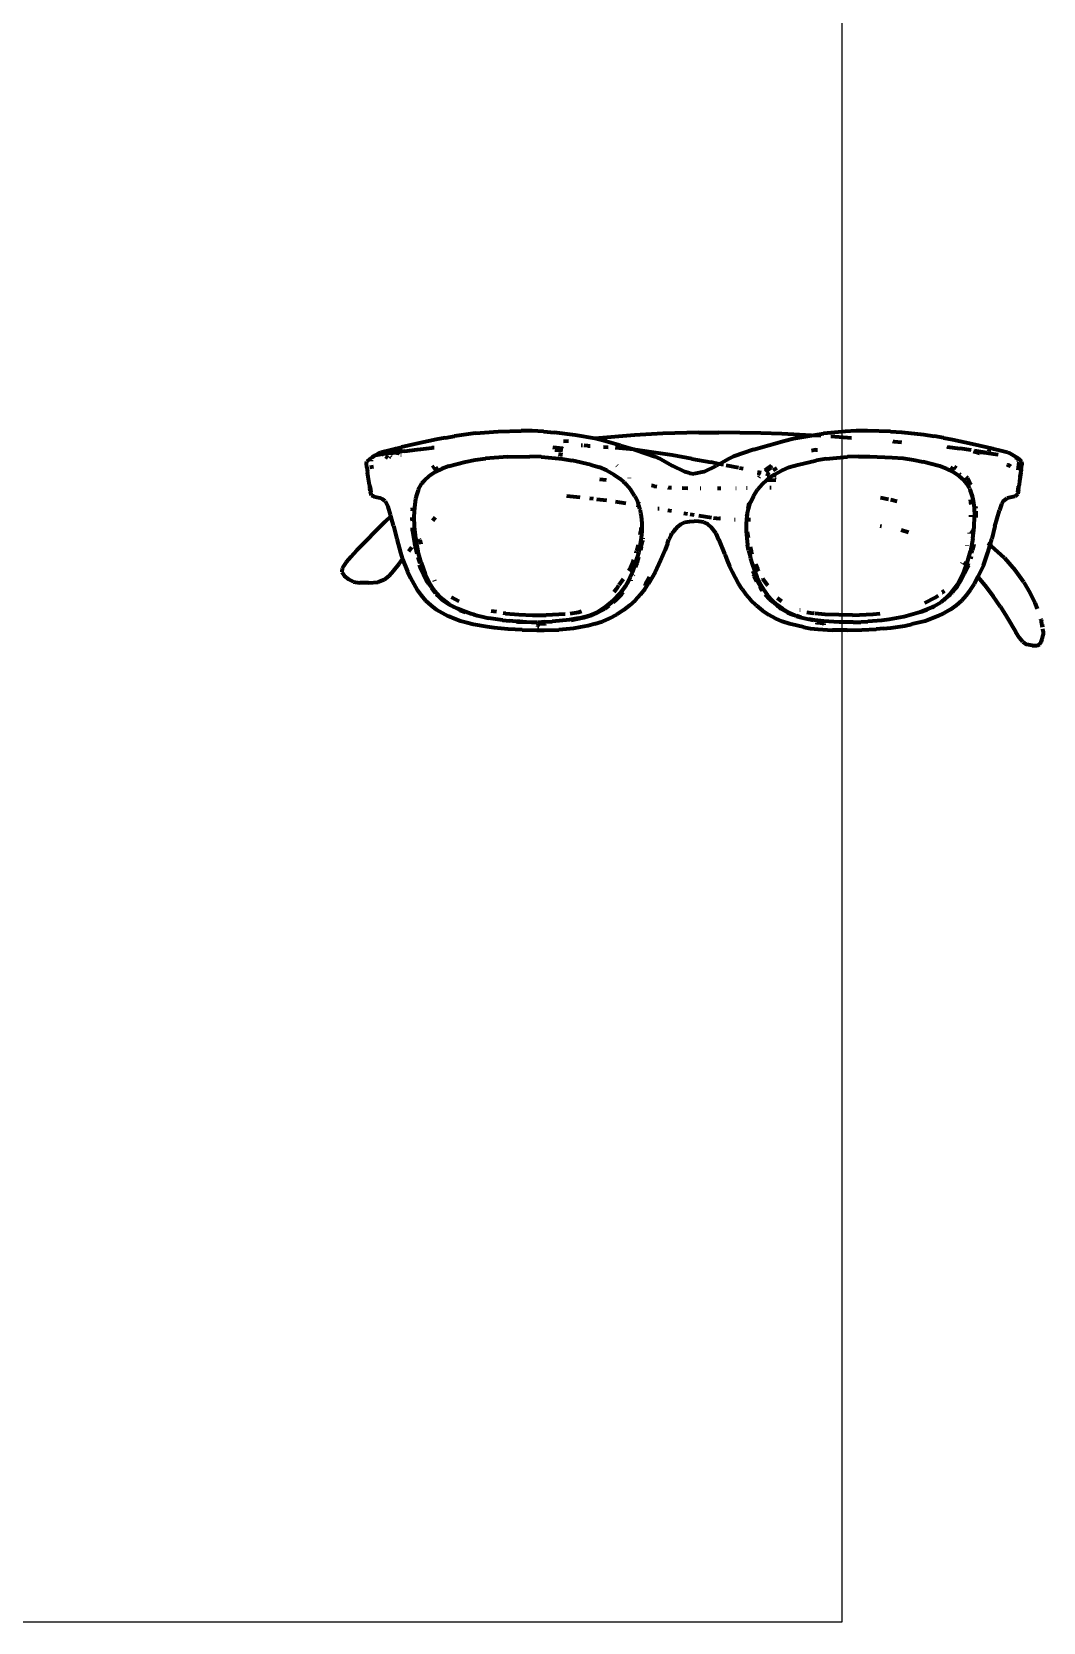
# Model space of a CAD drawing. Header units: millimetres. Extents: x 4307 to 31003, y 2809 to 20009.
# Drawn here: x 16931.4 to 17132.5, y 12487.5 to 12803.8 of the extents above; entities that cross this region are included whole.
import ezdxf

# ---------------------------------------------------------------- set-up
doc = ezdxf.new("R2010")
doc.units = ezdxf.units.MM
doc.layers.add('ProfileEdges', color=7, linetype='Continuous')

msp = doc.modelspace()

# ---------------------------------------------------------------- linework, layer by layer
msp.add_line((17027.86, 12686.88), (17029.02, 12686.77))
msp.add_lwpolyline([(14569.22, 13732.12), (17092.49, 13732.12), (17092.49, 12487.45), (14569.22, 12487.45)], close=True)
at = {"layer": 'ProfileEdges', "lineweight": 211}
for p, q in [((17011.79, 12722.71), (17007.83, 12721.84)), ((17013.58, 12723.02), (17011.79, 12722.71)), ((17013.58, 12723.02), (17015.43, 12723.38)), ((17019.61, 12723.94), (17015.43, 12723.38)), ((17019.61, 12723.94), (17024.14, 12724.31)), ((17024.14, 12724.31), (17028.69, 12724.43)), ((17030.93, 12724.4), (17028.69, 12724.43)), ((17033.13, 12724.3), (17030.93, 12724.4)), ((17033.13, 12724.3), (17035.29, 12724.1)), ((17039.48, 12723.57), (17035.29, 12724.1)), ((17043.39, 12722.86), (17039.48, 12723.57)), ((17051.24, 12723.53), (17043.39, 12722.86)), ((17045.2, 12722.43), (17043.39, 12722.86)), ((17056.91, 12723.9), (17051.24, 12723.53)), ((17064.06, 12724.06), (17056.91, 12723.9)), ((17064.06, 12724.06), (17068.03, 12724.08)), ((17076.35, 12723.97), (17068.03, 12724.08)), ((17080.54, 12723.83), (17076.35, 12723.97)), ((17086.45, 12723.51), (17080.54, 12723.83)), ((17081.08, 12722.39), (17082.87, 12722.86)), ((17082.87, 12722.86), (17086.45, 12723.51)), ((17086.45, 12723.51), (17086.79, 12723.57)), ((17088.3, 12723.41), (17086.45, 12723.51)), ((17086.79, 12723.57), (17088.86, 12723.9)), ((17090.99, 12724.1), (17088.86, 12723.9)), ((17094.39, 12722.98), (17090.29, 12723.28)), ((17093.14, 12724.3), (17090.99, 12724.1)), ((17095.34, 12724.4), (17093.14, 12724.3)), ((17097.58, 12724.43), (17095.34, 12724.4)), ((17102.14, 12724.31), (17097.58, 12724.43)), ((17102.14, 12724.31), (17104.4, 12724.13)), ((17104.4, 12724.13), (17108.78, 12723.66)), ((17108.78, 12723.66), (17110.84, 12723.38)), ((17112.69, 12723.02), (17110.84, 12723.38)), ((17112.69, 12723.02), (17114.48, 12722.71)), ((17114.48, 12722.71), (17118.44, 12721.84)), ((16999.63, 12719.49), (16999.06, 12719.14)), ((16999.63, 12719.49), (16999.11, 12719.26)), ((16999.72, 12719.52), (16999.63, 12719.49)), ((17000.55, 12720.04), (16999.72, 12719.52)), ((17001.24, 12719.75), (16999.72, 12719.52)), ((17000.55, 12720.04), (17000.83, 12720.16)), ((17000.83, 12720.16), (17004.91, 12721.15)), ((17002.75, 12719.96), (17001.24, 12719.75)), ((17001.47, 12719.57), (17001.24, 12719.75)), ((17001.74, 12719.36), (17002.17, 12719.04)), ((17002.75, 12719.96), (17003.12, 12720.01)), ((17003.12, 12720.01), (17003.17, 12720.02)), ((17003.52, 12720.7), (17003.14, 12720.47)), ((17003.14, 12720.47), (17003.72, 12720.6)), ((17003.17, 12720.02), (17003.48, 12720.25)), ((17003.17, 12720.02), (17003.51, 12720.07)), ((17003.48, 12720.25), (17003.84, 12720.5)), ((17005.52, 12720.34), (17003.51, 12720.07)), ((17004.4, 12720.32), (17003.51, 12720.07)), ((17003.51, 12720.07), (17004.44, 12719.98)), ((17003.77, 12720.82), (17003.68, 12720.8)), ((17003.72, 12720.6), (17004.32, 12720.73)), ((17003.84, 12720.5), (17005.04, 12720.78)), ((17004.32, 12720.73), (17004.83, 12720.83)), ((17004.72, 12720.55), (17004.4, 12720.32)), ((17004.44, 12719.98), (17004.62, 12719.83)), ((17005.04, 12720.78), (17004.72, 12720.55)), ((17004.81, 12719.66), (17004.88, 12719.61)), ((17007.83, 12721.84), (17004.91, 12721.15)), ((17005.52, 12720.34), (17008.02, 12720.67)), ((17008.02, 12720.67), (17008.67, 12720.74)), ((17008.72, 12720.75), (17010.93, 12721.01)), ((17011.4, 12721.05), (17010.93, 12721.01)), ((17036.91, 12720.88), (17034.99, 12721.13)), ((17037.01, 12720.43), (17035.46, 12720.57)), ((17036.14, 12719.76), (17036.95, 12719.66)), ((17037.05, 12720.86), (17036.91, 12720.88)), ((17038.14, 12722.38), (17037.16, 12722.28)), ((17040.93, 12721.49), (17040.64, 12721.5)), ((17042, 12721.44), (17041.26, 12721.47)), ((17042, 12721.44), (17042.42, 12721.41)), ((17045.07, 12721.23), (17046.03, 12721.17)), ((17048.48, 12721.49), (17045.2, 12722.43)), ((17050.4, 12720.75), (17047.47, 12721.03)), ((17048.48, 12721.49), (17051.28, 12720.67)), ((17051.28, 12720.67), (17050.4, 12720.75)), ((17051.28, 12720.67), (17051.48, 12720.61)), ((17054.59, 12720.2), (17051.48, 12720.61)), ((17051.48, 12720.61), (17055.32, 12719.33)), ((17058.71, 12719.56), (17054.59, 12720.2)), ((17062.67, 12718.87), (17058.71, 12719.56)), ((17074.99, 12720.67), (17070.95, 12719.33)), ((17074.99, 12720.67), (17081.08, 12722.39)), ((17087.23, 12720.61), (17086.44, 12720.45)), ((17087.23, 12720.61), (17087.62, 12720.66)), ((17102.61, 12722.33), (17102.84, 12722.31)), ((17102.84, 12722.31), (17104.34, 12722.17)), ((17113.35, 12721.28), (17113.48, 12721.26)), ((17113.48, 12721.26), (17115.97, 12720.92)), ((17118.22, 12720.56), (17115.97, 12720.92)), ((17118.44, 12721.84), (17121.36, 12721.15)), ((17119.93, 12719.93), (17118.65, 12720.33)), ((17118.65, 12720.33), (17119.3, 12720.26)), ((17121.31, 12720.06), (17118.84, 12720.46)), ((17120.05, 12720.19), (17121.31, 12720.06)), ((17121.31, 12720.06), (17122.58, 12719.85)), ((17121.36, 12721.15), (17125.44, 12720.16)), ((17121.46, 12720.83), (17121.95, 12720.73)), ((17121.99, 12720.94), (17121.81, 12720.92)), ((17121.95, 12720.73), (17122.14, 12720.69)), ((17122.59, 12720.8), (17121.99, 12720.94)), ((17122.58, 12719.85), (17123.56, 12719.69)), ((17122.75, 12720.7), (17122.59, 12720.8)), ((17125.44, 12720.16), (17125.72, 12720.04)), ((17127.68, 12718.86), (17125.72, 12720.04)), ((16997.95, 12717.92), (16998.04, 12718.34)), ((16998.03, 12717.14), (16997.95, 12717.92)), ((16998.03, 12717.14), (16998.1, 12716.72)), ((16998.59, 12718.86), (16998.04, 12718.34)), ((16998.1, 12716.72), (16998.09, 12716.69)), ((16998.09, 12716.69), (16998.09, 12716.65)), ((16998.09, 12716.65), (16998.16, 12716.32)), ((16998.2, 12716.09), (16998.16, 12716.32)), ((16999.06, 12719.14), (16998.59, 12718.86)), ((16998.89, 12718.56), (16998.9, 12718.41)), ((16999.1, 12716.83), (16998.97, 12717.57)), ((16999.06, 12719.14), (16998.99, 12718.96)), ((16999.11, 12719.26), (16999.06, 12719.14)), ((17002.53, 12719.27), (17002.38, 12719.08)), ((17002.84, 12719.17), (17002.7, 12719.28)), ((17011.71, 12716.25), (17010.44, 12715.37)), ((17011.48, 12717.3), (17011.05, 12716.99)), ((17011.38, 12716.57), (17012.19, 12717.12)), ((17012.97, 12716.88), (17011.71, 12716.25)), ((17014.32, 12717.37), (17012.97, 12716.88)), ((17014.32, 12717.37), (17017.62, 12718.27)), ((17017.62, 12718.27), (17019.55, 12718.63)), ((17019.55, 12718.63), (17021.61, 12718.91)), ((17026, 12719.26), (17021.61, 12718.91)), ((17026, 12719.26), (17030.47, 12719.31)), ((17032.67, 12719.21), (17030.47, 12719.31)), ((17032.67, 12719.21), (17036.89, 12718.81)), ((17036.89, 12718.81), (17038.87, 12718.51)), ((17042.54, 12717.66), (17038.87, 12718.51)), ((17042.54, 12717.66), (17044.24, 12717.18)), ((17045.74, 12716.49), (17044.24, 12717.18)), ((17045.74, 12716.49), (17047.15, 12715.73)), ((17047.73, 12717.49), (17047.8, 12717.43)), ((17055.32, 12719.33), (17056.33, 12718.85)), ((17056.33, 12718.85), (17058.8, 12717.44)), ((17061.24, 12716.29), (17058.8, 12717.44)), ((17062.25, 12716), (17061.24, 12716.29)), ((17062.67, 12718.87), (17066.4, 12718.16)), ((17065.03, 12716.29), (17063.13, 12715.84)), ((17065.03, 12716.29), (17067.46, 12717.44)), ((17068.11, 12717.81), (17066.4, 12718.16)), ((17068.11, 12717.81), (17067.46, 12717.44)), ((17068.18, 12717.79), (17068.11, 12717.81)), ((17069.89, 12718.8), (17068.18, 12717.79)), ((17068.95, 12717.64), (17068.18, 12717.79)), ((17071.96, 12717.02), (17069.48, 12717.53)), ((17070.95, 12719.33), (17069.89, 12718.8)), ((17072.89, 12716.83), (17072.13, 12716.99)), ((17075.7, 12716.26), (17076.43, 12716.11)), ((17077.52, 12716.81), (17077.2, 12716.49)), ((17077.29, 12716.26), (17077.48, 12716.44)), ((17077.48, 12716.44), (17078.45, 12717.13)), ((17077.52, 12716.81), (17078.52, 12717.55)), ((17078.61, 12717.24), (17078.75, 12717.34)), ((17079.17, 12716.75), (17078.83, 12716.52)), ((17079.12, 12715.73), (17080.52, 12716.49)), ((17079.57, 12716.96), (17079.17, 12716.75)), ((17080.52, 12716.49), (17082.03, 12717.18)), ((17082.03, 12717.18), (17083.73, 12717.66)), ((17083.73, 12717.66), (17087.4, 12718.51)), ((17089.38, 12718.81), (17087.4, 12718.51)), ((17089.38, 12718.81), (17093.6, 12719.21)), ((17095.8, 12719.31), (17093.6, 12719.21)), ((17095.8, 12719.31), (17098.03, 12719.32)), ((17098.03, 12719.32), (17102.49, 12719.13)), ((17102.49, 12719.13), (17104.69, 12718.99)), ((17104.69, 12718.99), (17106.72, 12718.63)), ((17106.72, 12718.63), (17108.65, 12718.27)), ((17111.95, 12717.37), (17108.65, 12718.27)), ((17113.3, 12716.88), (17111.95, 12717.37)), ((17113.3, 12716.88), (17114.56, 12716.25)), ((17114.89, 12716.57), (17114.08, 12717.12)), ((17115.83, 12715.37), (17114.56, 12716.25)), ((17114.79, 12717.3), (17115.22, 12716.99)), ((17125.36, 12717.62), (17125.58, 12717.58)), ((17125.49, 12717.68), (17125.58, 12717.65)), ((17125.58, 12717.65), (17125.59, 12717.73)), ((17125.58, 12717.65), (17125.8, 12717.57)), ((17125.58, 12717.58), (17125.58, 12717.65)), ((17125.58, 12717.58), (17125.8, 12717.57)), ((17125.58, 12717.5), (17125.58, 12717.58)), ((17125.8, 12717.57), (17125.84, 12717.52)), ((17125.84, 12717.52), (17126, 12717.48)), ((17125.84, 12717.52), (17126.01, 12717.3)), ((17126.97, 12719.1), (17126.94, 12719.11)), ((17127.56, 12718.81), (17126.97, 12719.1)), ((17127.52, 12716.62), (17127.73, 12718.2)), ((17127.62, 12718.63), (17127.56, 12718.81)), ((17127.69, 12718.39), (17127.63, 12718.59)), ((17127.68, 12718.86), (17128.23, 12718.34)), ((17128.07, 12716.09), (17128.18, 12716.65)), ((17128.17, 12716.74), (17128.3, 12717.65)), ((17128.18, 12716.69), (17128.17, 12716.74)), ((17128.18, 12716.65), (17128.18, 12716.69)), ((17128.27, 12718.08), (17128.23, 12718.34)), ((17128.27, 12718.08), (17128.3, 12717.65)), ((16998.18, 12716.04), (16998.2, 12716.09)), ((16998.31, 12715.3), (16998.18, 12716.04)), ((16998.3, 12715.25), (16998.31, 12715.3)), ((16998.43, 12714.46), (16998.3, 12715.25)), ((16998.54, 12713.66), (16998.43, 12714.46)), ((16998.53, 12713.6), (16998.54, 12713.66)), ((16998.53, 12713.6), (16998.64, 12712.98)), ((16998.63, 12713.43), (16998.73, 12712.73)), ((16998.64, 12712.98), (16998.63, 12713.43)), ((17008.3, 12712.79), (17008.97, 12713.98)), ((17008.38, 12713.08), (17008.3, 12712.79)), ((17009.26, 12714.3), (17008.97, 12713.98)), ((17009.03, 12713.88), (17009, 12713.8)), ((17009.26, 12714.3), (17009.03, 12713.88)), ((17009.56, 12714.63), (17009.26, 12714.3)), ((17009.36, 12714.48), (17009.26, 12714.3)), ((17009.36, 12714.48), (17009.56, 12714.63)), ((17009.56, 12714.63), (17010.44, 12715.37)), ((17045.71, 12714.6), (17044.34, 12714.75)), ((17047.15, 12715.73), (17048.42, 12714.85)), ((17048.42, 12714.85), (17049.11, 12714.23)), ((17049.11, 12714.23), (17048.89, 12714.25)), ((17049.17, 12714.22), (17049.11, 12714.23)), ((17049.17, 12714.22), (17049.55, 12713.83)), ((17050.52, 12712.68), (17049.55, 12713.83)), ((17050.26, 12715.01), (17050.24, 12715.04)), ((17055.16, 12713.43), (17054.64, 12713.51)), ((17055.16, 12713.43), (17055.67, 12713.37)), ((17057.88, 12713.12), (17058.03, 12713.1)), ((17058.62, 12713.08), (17058.03, 12713.1)), ((17061.87, 12712.96), (17060.72, 12713)), ((17062.25, 12716), (17063.13, 12715.84)), ((17073.64, 12713.01), (17073.51, 12713.01)), ((17076.71, 12713.83), (17075.74, 12712.68)), ((17076.3, 12715.77), (17075.78, 12715.96)), ((17075.98, 12715.15), (17076.14, 12715.36)), ((17076.71, 12713.83), (17077.59, 12714.62)), ((17077.41, 12715.91), (17077.84, 12715.82)), ((17077.49, 12714.62), (17077.59, 12714.62)), ((17077.54, 12715.55), (17077.84, 12715.82)), ((17077.59, 12714.62), (17077.84, 12714.85)), ((17077.59, 12714.62), (17079.38, 12714.65)), ((17077.76, 12715.24), (17077.63, 12715.28)), ((17077.84, 12715.82), (17077.93, 12715.9)), ((17077.84, 12715.82), (17078.04, 12715.78)), ((17078.92, 12715.6), (17077.84, 12714.85)), ((17078.11, 12716.03), (17077.93, 12715.9)), ((17078.41, 12713.1), (17078.13, 12713.1)), ((17078.83, 12715.62), (17078.92, 12715.6)), ((17079.12, 12715.73), (17078.92, 12715.6)), ((17078.92, 12715.6), (17079.44, 12715.5)), ((17079.38, 12714.65), (17079.14, 12714.74)), ((17116.02, 12715.65), (17115.81, 12715.84)), ((17116.71, 12714.63), (17115.83, 12715.37)), ((17116.91, 12714.48), (17116.71, 12714.63)), ((17116.71, 12714.63), (17117.01, 12714.3)), ((17116.91, 12714.48), (17117.01, 12714.3)), ((17117.01, 12714.3), (17117.18, 12713.98)), ((17117.01, 12714.3), (17117.3, 12713.98)), ((17117.19, 12715.23), (17117.44, 12714.99)), ((17117.89, 12713.08), (17117.3, 12713.98)), ((17117.44, 12714.99), (17117.88, 12714.27)), ((17118.15, 12713.75), (17117.88, 12714.27)), ((17117.93, 12712.94), (17117.89, 12713.08)), ((17118.19, 12713.65), (17118.15, 12713.75)), ((17127.54, 12712.73), (17127.64, 12713.43)), ((17127.63, 12712.98), (17127.74, 12713.55)), ((17127.64, 12713.43), (17127.63, 12712.98)), ((17127.84, 12714.46), (17127.73, 12713.66)), ((17127.73, 12713.66), (17127.74, 12713.6)), ((17127.74, 12713.55), (17127.74, 12713.6)), ((17127.97, 12715.2), (17127.84, 12714.46)), ((17127.96, 12715.3), (17128.09, 12715.99)), ((17127.97, 12715.2), (17127.96, 12715.3)), ((17128.09, 12716.04), (17127.97, 12715.25)), ((17128.09, 12715.99), (17128.07, 12716.09)), ((16998.63, 12712.92), (16998.64, 12712.98)), ((16998.67, 12712.77), (16998.63, 12712.92)), ((16998.69, 12712.6), (16998.67, 12712.77)), ((16998.71, 12712.5), (16998.69, 12712.6)), ((16998.7, 12712.44), (16998.71, 12712.5)), ((16998.7, 12712.44), (16998.74, 12712.29)), ((16998.73, 12712.73), (16998.8, 12712.24)), ((16998.95, 12711.55), (16998.74, 12712.29)), ((16998.8, 12712.24), (16998.74, 12712.29)), ((16999.4, 12711.33), (16998.95, 12711.55)), ((16999.4, 12711.33), (17000.59, 12711.06)), ((17001.13, 12710.85), (17000.59, 12711.06)), ((17001.68, 12710.41), (17001.13, 12710.85)), ((17001.68, 12710.41), (17002.25, 12709.31)), ((17007.72, 12710.89), (17007.49, 12709.19)), ((17008.25, 12712.64), (17007.72, 12710.89)), ((17008.25, 12712.64), (17007.82, 12711.39)), ((17008.26, 12712.72), (17008.25, 12712.64)), ((17008.3, 12712.79), (17008.26, 12712.72)), ((17040.43, 12711.15), (17037.77, 12711.42)), ((17043.13, 12710.87), (17042.4, 12710.94)), ((17045.73, 12710.53), (17043.77, 12710.78)), ((17049.55, 12709.98), (17047.45, 12710.3)), ((17051.33, 12711.43), (17050.52, 12712.68)), ((17051.33, 12711.43), (17051.89, 12710.28)), ((17051.9, 12710.24), (17051.89, 12710.28)), ((17051.97, 12710.1), (17051.9, 12710.24)), ((17052.11, 12709.57), (17051.97, 12710.1)), ((17052.12, 12710.22), (17052.13, 12710.18)), ((17064.41, 12712.93), (17064.34, 12712.93)), ((17068.41, 12712.93), (17067.74, 12712.92)), ((17071.5, 12712.97), (17071.41, 12712.97)), ((17073.84, 12708.94), (17074.06, 12710.02)), ((17073.9, 12708.88), (17074.28, 12710.1)), ((17074.12, 12710.19), (17074.06, 12710.02)), ((17074.33, 12710.2), (17074.28, 12710.1)), ((17074.36, 12710.28), (17074.33, 12710.2)), ((17074.36, 12710.28), (17074.92, 12711.43)), ((17074.92, 12711.43), (17075.74, 12712.68)), ((17100.19, 12711.17), (17101.78, 12710.81)), ((17102.14, 12710.73), (17103.41, 12710.44)), ((17117.93, 12712.94), (17117.97, 12712.79)), ((17118.01, 12712.72), (17117.97, 12712.79)), ((17118.02, 12712.65), (17118.01, 12712.72)), ((17118.45, 12711.39), (17118.02, 12712.65)), ((17118.02, 12712.65), (17118.54, 12710.89)), ((17118.03, 12710.75), (17118.13, 12709.73)), ((17118.54, 12710.89), (17118.77, 12709.19)), ((17124.26, 12709.85), (17123.82, 12708.65)), ((17124.59, 12710.41), (17124.26, 12709.85)), ((17124.59, 12710.41), (17125.38, 12711.01)), ((17126.87, 12711.33), (17125.38, 12711.01)), ((17127.17, 12711.54), (17126.87, 12711.33)), ((17127.48, 12711.86), (17127.17, 12711.54)), ((17127.47, 12712.24), (17127.54, 12712.73)), ((17127.53, 12712.28), (17127.47, 12712.24)), ((17127.53, 12712.28), (17127.48, 12711.86)), ((17127.57, 12712.44), (17127.53, 12712.28)), ((17127.57, 12712.57), (17127.56, 12712.5)), ((17127.56, 12712.5), (17127.57, 12712.44)), ((17127.6, 12712.77), (17127.57, 12712.57)), ((17127.64, 12712.86), (17127.6, 12712.77)), ((17127.64, 12712.92), (17127.63, 12712.98)), ((17127.64, 12712.86), (17127.64, 12712.92)), ((17002.82, 12707.47), (17001.61, 12706.29)), ((17002.76, 12707.7), (17002.25, 12709.31)), ((17002.82, 12707.47), (17002.76, 12707.7)), ((17003.31, 12705.54), (17002.82, 12707.47)), ((17002.95, 12707.59), (17002.86, 12707.51)), ((17007.06, 12706.91), (17007.05, 12707.17)), ((17007.08, 12706.5), (17007.06, 12706.91)), ((17007.09, 12708.85), (17007.07, 12708.43)), ((17007.09, 12708.85), (17007.11, 12709.1)), ((17007.49, 12709.19), (17007.4, 12707.38)), ((17007.4, 12707.38), (17007.46, 12705.33)), ((17011.14, 12706.57), (17011.71, 12707.22)), ((17052.11, 12709.57), (17051.64, 12709.66)), ((17052.34, 12708.88), (17052.11, 12709.57)), ((17052.42, 12708.7), (17052.34, 12708.88)), ((17052.45, 12708.62), (17052.42, 12708.7)), ((17052.51, 12707.98), (17052.45, 12708.62)), ((17052.51, 12707.98), (17052.59, 12707.21)), ((17052.62, 12707.45), (17052.51, 12707.98)), ((17052.59, 12707.21), (17052.59, 12707.06)), ((17052.76, 12706), (17052.62, 12707.45)), ((17056.15, 12708.88), (17055.92, 12708.91)), ((17058.64, 12708.43), (17057.88, 12708.57)), ((17061.09, 12708.02), (17061.79, 12707.91)), ((17062.33, 12707.82), (17063.12, 12707.69)), ((17064.07, 12707.54), (17066.54, 12707.19)), ((17066.98, 12707.13), (17068.13, 12706.97)), ((17068.32, 12706.96), (17068.13, 12706.97)), ((17071.13, 12706.8), (17071.25, 12706.8)), ((17073.54, 12706.77), (17073.46, 12706)), ((17073.48, 12706.77), (17073.54, 12706.77)), ((17073.61, 12707.45), (17073.54, 12706.77)), ((17073.54, 12706.77), (17073.63, 12706.77)), ((17073.61, 12707.45), (17073.71, 12707.92)), ((17073.63, 12707.21), (17073.71, 12707.92)), ((17073.63, 12706.77), (17073.63, 12707.21)), ((17073.63, 12706.59), (17073.63, 12706.77)), ((17073.63, 12706.77), (17074.33, 12706.76)), ((17073.71, 12707.92), (17073.72, 12708.05)), ((17073.72, 12708.05), (17073.9, 12708.88)), ((17118.15, 12707.32), (17118.15, 12707.61)), ((17118.77, 12709.19), (17118.86, 12707.38)), ((17118.78, 12705.33), (17118.86, 12707.38)), ((17119.16, 12708.98), (17119.14, 12709.33)), ((17119.22, 12707.68), (17119.19, 12708.42)), ((17119.2, 12707.18), (17119.22, 12707.68)), ((17122.91, 12705.48), (17123.82, 12708.65)), ((16996.07, 12700.71), (17001.61, 12706.29)), ((17003.31, 12705.54), (17003.97, 12702.9)), ((17007.14, 12704.54), (17007.12, 12705.14)), ((17007.14, 12704.54), (17007.48, 12702.08)), ((17007.46, 12705.33), (17007.71, 12702.98)), ((17052.36, 12703.72), (17052.48, 12704.43)), ((17052.54, 12705.17), (17052.48, 12704.43)), ((17052.65, 12703.14), (17052.76, 12704.55)), ((17052.76, 12704.55), (17052.76, 12706)), ((17058.53, 12703.67), (17058.1, 12702.77)), ((17058.53, 12703.67), (17058.69, 12703.98)), ((17058.85, 12704.18), (17058.69, 12703.98)), ((17059.74, 12705.26), (17058.85, 12704.18)), ((17059.32, 12704.91), (17058.85, 12704.18)), ((17059.74, 12705.26), (17060.46, 12705.82)), ((17060.46, 12705.82), (17061.29, 12706.22)), ((17061.29, 12706.22), (17062.18, 12706.39)), ((17062.18, 12706.39), (17063.11, 12706.45)), ((17064.04, 12706.39), (17063.11, 12706.45)), ((17064.97, 12706.22), (17064.04, 12706.39)), ((17064.97, 12706.22), (17065.81, 12705.82)), ((17066.48, 12705.26), (17065.81, 12705.82)), ((17067.51, 12703.98), (17066.48, 12705.26)), ((17068.04, 12702.75), (17067.51, 12703.98)), ((17073.46, 12706), (17073.44, 12704.55)), ((17073.44, 12704.55), (17073.73, 12701.74)), ((17073.92, 12703.1), (17073.72, 12704.35)), ((17100.08, 12705.5), (17100.34, 12705.47)), ((17105.72, 12704.19), (17104.28, 12704.63)), ((17117.84, 12703.99), (17117.86, 12704.15)), ((17118.59, 12704.13), (17118.06, 12704.45)), ((17118.52, 12702.98), (17118.78, 12705.33)), ((17122.91, 12705.48), (17122.28, 12702.9)), ((16994.82, 12699.37), (16996.07, 12700.71)), ((17003.97, 12702.9), (17004.69, 12700.22)), ((17006.89, 12701.22), (17006.29, 12700.41)), ((17007.4, 12701.06), (17007.38, 12701.17)), ((17007.49, 12702.03), (17007.45, 12701.96)), ((17007.55, 12702.1), (17007.48, 12702.08)), ((17007.48, 12702.08), (17007.49, 12702.03)), ((17007.49, 12702.03), (17007.96, 12699.96)), ((17007.71, 12702.98), (17008.15, 12700.5)), ((17008.15, 12702.9), (17007.91, 12702.58)), ((17008.8, 12698.13), (17008.15, 12700.5)), ((17008.55, 12702.75), (17008.53, 12702.85)), ((17008.55, 12702.75), (17008.74, 12701.9)), ((17051.55, 12700.06), (17051.68, 12700.45)), ((17052, 12701.7), (17051.68, 12700.45)), ((17051.86, 12699.3), (17052.15, 12700.36)), ((17052.15, 12700.36), (17052.65, 12703.14)), ((17052.58, 12701.34), (17052.42, 12700.69)), ((17052.58, 12701.34), (17052.81, 12702.38)), ((17052.85, 12702.61), (17052.81, 12702.38)), ((17052.92, 12703.09), (17052.9, 12702.95)), ((17057.34, 12700.73), (17056.41, 12698.62)), ((17057.81, 12702.01), (17057.34, 12700.73)), ((17057.81, 12702.01), (17057.88, 12702.17)), ((17057.88, 12702.17), (17058.1, 12702.77)), ((17068.04, 12702.75), (17069.18, 12699.93)), ((17073.93, 12700.66), (17073.73, 12701.74)), ((17073.93, 12700.66), (17074.16, 12699.78)), ((17074.23, 12701.33), (17074.44, 12700.45)), ((17074.64, 12699.83), (17074.44, 12700.45)), ((17117.39, 12698.13), (17118.06, 12700.5)), ((17117.4, 12701.58), (17117.42, 12701.64)), ((17118.52, 12702.98), (17118.06, 12700.5)), ((17118.27, 12700.16), (17118.43, 12700.75)), ((17118.7, 12701.9), (17118.43, 12700.75)), ((17121.95, 12701.72), (17121.54, 12702.03)), ((17121.54, 12700.22), (17121.95, 12701.72)), ((17121.95, 12701.72), (17122.28, 12702.9)), ((17122.26, 12701.49), (17121.95, 12701.72)), ((17124.8, 12699.12), (17122.26, 12701.49)), ((16993.36, 12697.48), (16993.09, 12697.01)), ((16993.9, 12698.29), (16993.36, 12697.48)), ((16994.82, 12699.37), (16993.9, 12698.29)), ((17003.36, 12696.58), (17004.43, 12697.93)), ((17004.43, 12697.93), (17005.13, 12698.86)), ((17004.69, 12700.22), (17005.11, 12698.92)), ((17005.11, 12698.92), (17005.13, 12698.86)), ((17005.13, 12698.86), (17006.1, 12696.42)), ((17008.15, 12699.26), (17008.54, 12698.07)), ((17008.4, 12697.75), (17008.6, 12697.2)), ((17009.89, 12694.58), (17008.6, 12697.2)), ((17008.8, 12698.13), (17009.63, 12695.89)), ((17008.8, 12697.27), (17009.74, 12695.1)), ((17050.13, 12696.56), (17050.49, 12697.23)), ((17050.49, 12697.23), (17050.89, 12698.16)), ((17050.85, 12697.7), (17050.49, 12697.23)), ((17050.81, 12697.87), (17050.89, 12698.16)), ((17050.89, 12698.16), (17051.12, 12698.73)), ((17051.1, 12698.71), (17050.89, 12698.16)), ((17050.97, 12696.62), (17051.86, 12699.3)), ((17051.71, 12698.12), (17051.41, 12697.32)), ((17052.07, 12699.3), (17051.71, 12698.12)), ((17056.41, 12698.62), (17055.33, 12696.33)), ((17069.18, 12699.93), (17069.27, 12699.69)), ((17069.27, 12699.69), (17069.71, 12698.62)), ((17069.71, 12698.62), (17070.13, 12697.52)), ((17070.73, 12696.33), (17070.13, 12697.52)), ((17074.16, 12699.78), (17074.33, 12699)), ((17074.33, 12699), (17074.64, 12697.95)), ((17074.64, 12697.95), (17075.08, 12696.62)), ((17075.17, 12697.7), (17075.89, 12696.48)), ((17075.17, 12697.7), (17075.86, 12696.48)), ((17075.26, 12697.87), (17075.24, 12697.92)), ((17075.31, 12697.91), (17075.69, 12696.95)), ((17116.33, 12698.12), (17116.26, 12697.95)), ((17117.23, 12697.73), (17116.51, 12695.89)), ((17116.67, 12698.22), (17116.94, 12698.01)), ((17117.51, 12697.45), (17116.82, 12695.88)), ((17116.9, 12696.18), (17117.44, 12697.52)), ((17116.94, 12698.01), (17117.23, 12697.73)), ((17117.39, 12698.13), (17117.23, 12697.73)), ((17117.23, 12697.73), (17117.44, 12697.52)), ((17117.44, 12697.52), (17117.65, 12698.06)), ((17117.44, 12697.52), (17117.51, 12697.45)), ((17117.58, 12697.61), (17117.51, 12697.45)), ((17117.51, 12697.45), (17117.64, 12697.33)), ((17118.14, 12699.04), (17118.28, 12699.46)), ((17120.62, 12697.66), (17120.08, 12696.42)), ((17120.62, 12697.66), (17121.54, 12700.22)), ((17124.8, 12699.12), (17126.93, 12696.7)), ((16993.09, 12697.01), (16993.03, 12696.3)), ((16993.03, 12696.3), (16993.57, 12695.53)), ((16994.44, 12694.83), (16993.57, 12695.53)), ((16995.36, 12694.38), (16994.44, 12694.83)), ((16995.36, 12694.38), (16996.66, 12694.21)), ((16998.35, 12694.15), (16996.66, 12694.21)), ((16998.35, 12694.15), (17000.3, 12694.3)), ((17001.48, 12694.76), (17000.3, 12694.3)), ((17002.38, 12695.51), (17001.48, 12694.76)), ((17003.36, 12696.58), (17002.38, 12695.51)), ((17006.1, 12696.42), (17006.68, 12695.2)), ((17006.68, 12695.2), (17008.01, 12692.81)), ((17009.63, 12695.89), (17010.64, 12693.84)), ((17009.74, 12695.1), (17010.29, 12694.08)), ((17010.29, 12694.08), (17009.89, 12694.58)), ((17010.29, 12694.08), (17010.73, 12693.36)), ((17011.58, 12694.48), (17011.46, 12694.68)), ((17049, 12694.88), (17048.16, 12693.74)), ((17049.59, 12693.73), (17049.76, 12694.06)), ((17049.76, 12694.06), (17050.41, 12695.32)), ((17049.76, 12694.06), (17050.34, 12694.99)), ((17050.97, 12696.62), (17050.41, 12695.32)), ((17050.46, 12694.54), (17050.43, 12694.49)), ((17050.54, 12694.69), (17050.49, 12694.59)), ((17051.08, 12695.78), (17051.1, 12695.83)), ((17053.28, 12692.91), (17054.05, 12694.04)), ((17054.15, 12695.29), (17053.39, 12693.92)), ((17053.39, 12693.67), (17054.11, 12694.72)), ((17055.33, 12696.33), (17054.05, 12694.04)), ((17054.15, 12695.18), (17054.15, 12695.29)), ((17071.93, 12694.04), (17070.73, 12696.33)), ((17072.65, 12692.91), (17071.93, 12694.04)), ((17074.78, 12696.56), (17075.22, 12695.55)), ((17075.06, 12695.5), (17074.95, 12695.77)), ((17075.06, 12695.5), (17075.53, 12694.52)), ((17075.08, 12696.62), (17075.6, 12695.32)), ((17076.2, 12694.06), (17075.6, 12695.32)), ((17076.22, 12693.67), (17075.61, 12694.77)), ((17075.93, 12696.47), (17075.69, 12696.95)), ((17076.2, 12694.06), (17076.9, 12692.86)), ((17076.75, 12695.05), (17076.79, 12695.04)), ((17076.79, 12695.04), (17076.8, 12694.96)), ((17077.7, 12693.74), (17076.8, 12694.96)), ((17115.46, 12693.84), (17116.51, 12695.89)), ((17115.47, 12693.61), (17115.81, 12694.08)), ((17115.81, 12694.08), (17116.03, 12694.5)), ((17116.08, 12694.53), (17116.03, 12694.5)), ((17116.08, 12694.53), (17116.82, 12695.88)), ((17116.81, 12695.99), (17116.9, 12696.18)), ((17119.54, 12695.37), (17118.83, 12693.99)), ((17120.08, 12696.42), (17119.54, 12695.37)), ((17119.54, 12695.37), (17120.94, 12693.73)), ((17128.64, 12694.33), (17126.93, 12696.7)), ((17128.64, 12694.33), (17129.96, 12692.13)), ((17008.01, 12692.81), (17008.81, 12691.7)), ((17008.81, 12691.7), (17009.7, 12690.66)), ((17010.64, 12693.84), (17011.23, 12692.9)), ((17010.73, 12693.36), (17010.76, 12693.34)), ((17011.65, 12692.13), (17010.86, 12693.17)), ((17011.92, 12692.03), (17011.23, 12692.9)), ((17011.89, 12691.9), (17012.47, 12691.32)), ((17012.47, 12691.32), (17011.89, 12691.87)), ((17012.7, 12691.23), (17011.92, 12692.03)), ((17012.47, 12691.32), (17013.36, 12690.57)), ((17012.99, 12690.83), (17012.47, 12691.32)), ((17014.45, 12689.89), (17012.7, 12691.23)), ((17014.8, 12691.34), (17014.92, 12691.25)), ((17016.4, 12690.47), (17014.92, 12691.25)), ((17048.44, 12692.17), (17047.01, 12690.68)), ((17047.58, 12692.93), (17047.11, 12692.32)), ((17048.16, 12691.74), (17047.2, 12690.71)), ((17048.1, 12693.66), (17047.58, 12692.93)), ((17048.66, 12691.88), (17047.68, 12690.84)), ((17048.16, 12693.74), (17048.13, 12693.7)), ((17048.16, 12691.74), (17048.44, 12692.17)), ((17049.38, 12693.45), (17048.44, 12692.17)), ((17048.44, 12692.17), (17049.01, 12692.86)), ((17048.66, 12691.88), (17048.98, 12692.3)), ((17049.01, 12692.86), (17049.38, 12693.45)), ((17049.59, 12693.73), (17049.38, 12693.45)), ((17052.46, 12691.84), (17051.39, 12690.69)), ((17053.28, 12692.91), (17052.46, 12691.84)), ((17053.39, 12693.92), (17053.39, 12693.67)), ((17072.65, 12692.91), (17073.42, 12691.84)), ((17074.38, 12690.74), (17073.42, 12691.84)), ((17076.12, 12693.46), (17076.38, 12693.02)), ((17076.41, 12693.39), (17076.22, 12693.67)), ((17076.7, 12692.57), (17076.38, 12693.02)), ((17076.9, 12692.86), (17077.71, 12691.74)), ((17078.12, 12690.84), (17077.25, 12691.81)), ((17078.57, 12690.62), (17077.4, 12691.99)), ((17077.7, 12693.74), (17077.79, 12693.62)), ((17077.71, 12691.74), (17078.61, 12690.71)), ((17080.34, 12690.58), (17079.71, 12691.12)), ((17079.71, 12691.12), (17080.49, 12690.53)), ((17108.96, 12690.2), (17111.02, 12691.25)), ((17111.02, 12691.25), (17111.62, 12691.68)), ((17113.3, 12691.23), (17112.39, 12690.5)), ((17112.81, 12692.61), (17112.45, 12692.27)), ((17112.45, 12692.27), (17112.49, 12692.27)), ((17112.85, 12692.57), (17112.49, 12692.27)), ((17113.3, 12691.23), (17112.85, 12690.78)), ((17113.3, 12691.23), (17114.12, 12692.03)), ((17113.3, 12691.23), (17114.13, 12691.93)), ((17114.12, 12692.03), (17115.46, 12693.84)), ((17114.37, 12692.23), (17114.53, 12692.34)), ((17114.53, 12692.34), (17114.93, 12692.89)), ((17114.93, 12692.89), (17115.19, 12693.19)), ((17115.16, 12693.19), (17115.47, 12693.61)), ((17115.47, 12693.61), (17115.19, 12693.19)), ((17116.33, 12690.66), (17117.26, 12691.7)), ((17117.26, 12691.7), (17118.09, 12692.81)), ((17118.09, 12692.81), (17118.83, 12693.99)), ((17120.94, 12693.73), (17122.6, 12691.51)), ((17124.02, 12689.39), (17122.6, 12691.51)), ((17130.93, 12690.2), (17129.96, 12692.13)), ((17009.7, 12690.66), (17010.72, 12689.73)), ((17010.72, 12689.73), (17011.84, 12688.9)), ((17011.84, 12688.9), (17014.23, 12687.55)), ((17012.99, 12690.83), (17013.36, 12690.57)), ((17013.36, 12690.57), (17014.45, 12689.89)), ((17013.36, 12690.57), (17014.42, 12689.86)), ((17014.45, 12689.89), (17014.42, 12689.86)), ((17014.45, 12689.89), (17014.78, 12689.68)), ((17014.78, 12689.68), (17015.36, 12689.31)), ((17016.01, 12689.07), (17014.78, 12689.68)), ((17016.42, 12688.8), (17015.36, 12689.31)), ((17017.62, 12688.4), (17016.01, 12689.07)), ((17016.42, 12688.8), (17016.01, 12689.07)), ((17016.55, 12688.76), (17016.42, 12688.8)), ((17016.55, 12688.76), (17017.63, 12688.33)), ((17018.68, 12688.01), (17017.62, 12688.4)), ((17019.23, 12687.87), (17018.68, 12688.01)), ((17019.23, 12687.87), (17022.21, 12687.15)), ((17019.9, 12687.63), (17019.23, 12687.87)), ((17023.78, 12688.39), (17022.74, 12688.55)), ((17025.57, 12688.09), (17025.12, 12688.17)), ((17025.57, 12688.09), (17028.24, 12687.86)), ((17028.24, 12687.86), (17030.94, 12687.75)), ((17030.94, 12687.75), (17033.67, 12687.75)), ((17037.44, 12687.97), (17033.67, 12687.75)), ((17038.46, 12688.11), (17040.09, 12688.37)), ((17040.09, 12688.37), (17040.71, 12688.53)), ((17041.42, 12687.32), (17042.74, 12687.77)), ((17042, 12687.6), (17042.44, 12687.74)), ((17042.44, 12687.74), (17043.72, 12688.3)), ((17044.05, 12688.34), (17042.74, 12687.77)), ((17043.81, 12688.33), (17043.72, 12688.3)), ((17044.09, 12688.51), (17043.81, 12688.33)), ((17044.05, 12688.34), (17045.32, 12689.04)), ((17045.47, 12689.39), (17044.09, 12688.51)), ((17044.96, 12688.98), (17044.09, 12688.51)), ((17044.96, 12688.98), (17046.13, 12689.79)), ((17046.12, 12689.58), (17045.32, 12689.04)), ((17047.01, 12690.68), (17045.47, 12689.39)), ((17047.2, 12690.71), (17046.13, 12689.79)), ((17046.33, 12687.16), (17047.72, 12687.87)), ((17047.68, 12690.84), (17046.99, 12690.25)), ((17049.05, 12688.72), (17047.72, 12687.87)), ((17050.25, 12689.64), (17049.05, 12688.72)), ((17051.39, 12690.69), (17050.25, 12689.64)), ((17075.51, 12689.64), (17074.38, 12690.74)), ((17075.51, 12689.64), (17076.69, 12688.68)), ((17076.69, 12688.68), (17077.94, 12687.83)), ((17079.27, 12687.11), (17077.94, 12687.83)), ((17078.12, 12690.84), (17078.68, 12690.34)), ((17080.04, 12689.32), (17078.57, 12690.62)), ((17079.62, 12689.79), (17078.61, 12690.71)), ((17080.73, 12688.98), (17079.62, 12689.79)), ((17080.04, 12689.32), (17079.63, 12689.56)), ((17080.36, 12689.04), (17080.04, 12689.32)), ((17081.34, 12688.48), (17080.04, 12689.32)), ((17081.34, 12688.48), (17080.36, 12689.04)), ((17080.73, 12688.98), (17081.92, 12688.3)), ((17081.67, 12688.27), (17081.34, 12688.48)), ((17082.63, 12687.87), (17081.67, 12688.27)), ((17081.7, 12688.29), (17082.63, 12687.87)), ((17083.16, 12687.74), (17081.92, 12688.3)), ((17082.63, 12687.87), (17082.84, 12687.77)), ((17083.36, 12687.62), (17082.84, 12687.77)), ((17083.16, 12687.74), (17083.36, 12687.62)), ((17084.18, 12688.72), (17084.15, 12688.73)), ((17085.54, 12688.36), (17086.69, 12688.14)), ((17087.01, 12688.11), (17086.69, 12688.14)), ((17089.19, 12687.87), (17087.15, 12688.09)), ((17094.62, 12687.75), (17089.19, 12687.87)), ((17094.62, 12687.75), (17098.7, 12687.96)), ((17098.7, 12687.96), (17100.07, 12688.11)), ((17108.04, 12688.36), (17104.8, 12687.44)), ((17109.73, 12689.01), (17108.04, 12688.36)), ((17109.3, 12688.76), (17108.18, 12688.33)), ((17109.73, 12689.01), (17109.3, 12688.76)), ((17109.73, 12689.01), (17110.87, 12689.57)), ((17110.37, 12689.27), (17109.73, 12689.01)), ((17110.5, 12689.3), (17110.37, 12689.27)), ((17110.5, 12689.3), (17110.87, 12689.57)), ((17110.87, 12689.57), (17112.21, 12690.32)), ((17111.6, 12687.55), (17112.83, 12688.17)), ((17112.21, 12690.32), (17112.39, 12690.5)), ((17112.39, 12690.5), (17112.59, 12690.57)), ((17112.75, 12690.71), (17112.59, 12690.57)), ((17112.85, 12690.78), (17112.75, 12690.71)), ((17114.1, 12688.9), (17112.83, 12688.17)), ((17114.1, 12688.9), (17115.26, 12689.73)), ((17115.26, 12689.73), (17116.33, 12690.66)), ((17124.02, 12689.39), (17125.21, 12687.46)), ((17131.42, 12689), (17130.93, 12690.2)), ((17015.47, 12687.02), (17014.23, 12687.55)), ((17016.68, 12686.58), (17015.47, 12687.02)), ((17017.95, 12686.2), (17016.68, 12686.58)), ((17019.23, 12685.89), (17017.95, 12686.2)), ((17021.94, 12685.4), (17019.23, 12685.89)), ((17019.96, 12687.61), (17019.9, 12687.63)), ((17023.33, 12685.21), (17021.94, 12685.4)), ((17025, 12686.73), (17022.21, 12687.15)), ((17026.13, 12684.95), (17023.33, 12685.21)), ((17025, 12686.73), (17026.37, 12686.59)), ((17028.93, 12684.8), (17026.13, 12684.95)), ((17027.75, 12686.5), (17026.37, 12686.59)), ((17027.75, 12686.5), (17031.92, 12686.36)), ((17027.98, 12686.45), (17030.74, 12686.35)), ((17028.93, 12684.8), (17031.81, 12684.74)), ((17030.74, 12686.35), (17031.92, 12686.36)), ((17031.81, 12684.74), (17033.28, 12684.75)), ((17031.92, 12686.36), (17032.06, 12686.32)), ((17031.99, 12685.57), (17031.98, 12685.5)), ((17031.98, 12685.5), (17032.26, 12685.5)), ((17032.08, 12686), (17032, 12685.6)), ((17033.39, 12686.41), (17032.06, 12686.32)), ((17033.54, 12686), (17032.08, 12686)), ((17033.28, 12684.75), (17036.2, 12684.85)), ((17033.39, 12686.41), (17034.9, 12686.46)), ((17033.52, 12685.89), (17033.54, 12686)), ((17038.3, 12686.79), (17034.9, 12686.46)), ((17039.1, 12685.12), (17036.2, 12684.85)), ((17040.13, 12687.13), (17038.3, 12686.79)), ((17038.67, 12686.74), (17041.15, 12687.29)), ((17040.49, 12685.35), (17039.1, 12685.12)), ((17040.13, 12687.13), (17042, 12687.6)), ((17041.97, 12685.65), (17040.49, 12685.35)), ((17041.15, 12687.29), (17042, 12687.6)), ((17041.42, 12687.32), (17041.15, 12687.25)), ((17043.37, 12686.03), (17041.97, 12685.65)), ((17043.37, 12686.03), (17044.87, 12686.52)), ((17044.87, 12686.52), (17046.24, 12687.11)), ((17046.33, 12687.16), (17046.24, 12687.11)), ((17079.27, 12687.11), (17080.64, 12686.52)), ((17082.09, 12686.03), (17080.64, 12686.52)), ((17083.56, 12685.68), (17082.09, 12686.03)), ((17083.36, 12687.62), (17083.44, 12687.59)), ((17083.42, 12687.54), (17083.44, 12687.59)), ((17083.42, 12687.54), (17084.4, 12687.29)), ((17084.4, 12687.29), (17083.44, 12687.59)), ((17084.9, 12685.35), (17083.56, 12685.68)), ((17084.4, 12687.29), (17085.9, 12686.95)), ((17084.9, 12685.35), (17086.27, 12685.12)), ((17087.05, 12686.75), (17085.9, 12686.95)), ((17085.9, 12686.95), (17086.84, 12686.74)), ((17086.27, 12685.12), (17087.71, 12684.96)), ((17088.81, 12686.57), (17087.05, 12686.75)), ((17087.5, 12686.21), (17087.53, 12685.96)), ((17088.93, 12686.1), (17087.5, 12686.21)), ((17087.71, 12684.96), (17090.61, 12684.78)), ((17091.92, 12686.36), (17088.81, 12686.57)), ((17088.97, 12685.79), (17088.93, 12686.1)), ((17093.56, 12684.74), (17090.61, 12684.78)), ((17091.97, 12686.37), (17091.92, 12686.36)), ((17094.27, 12686.36), (17091.97, 12686.37)), ((17093.56, 12684.74), (17096.48, 12684.8)), ((17094.75, 12686.35), (17094.27, 12686.36)), ((17094.75, 12686.35), (17094.85, 12686.36)), ((17094.85, 12686.36), (17094.93, 12686.37)), ((17094.93, 12686.37), (17097.66, 12686.48)), ((17094.93, 12686.37), (17096.23, 12686.37)), ((17096.48, 12684.8), (17099.33, 12684.95)), ((17100.45, 12686.72), (17097.66, 12686.48)), ((17100.74, 12685.1), (17099.33, 12684.95)), ((17101.86, 12686.9), (17100.45, 12686.72)), ((17100.74, 12685.1), (17102.19, 12685.21)), ((17104.8, 12687.44), (17101.86, 12686.9)), ((17102.19, 12685.21), (17105.02, 12685.62)), ((17105.02, 12685.62), (17106.38, 12685.93)), ((17109.05, 12686.58), (17106.38, 12685.93)), ((17111.6, 12687.55), (17109.05, 12686.58)), ((17125.21, 12687.46), (17127.07, 12684.34)), ((17132.09, 12686.8), (17132.06, 12687.03)), ((17132.09, 12686.8), (17132.17, 12686.56)), ((17132.15, 12686.43), (17132.17, 12686.56)), ((17132.39, 12685.35), (17132.15, 12686.43)), ((17132.32, 12685.9), (17132.39, 12685.35)), ((17132.52, 12684.54), (17132.45, 12685.02)), ((17132.52, 12684.54), (17132.51, 12683.83)), ((17127.81, 12683.21), (17127.07, 12684.34)), ((17128.46, 12682.42), (17127.81, 12683.21)), ((17128.46, 12682.42), (17129.21, 12681.92)), ((17130.34, 12681.71), (17129.21, 12681.92)), ((17130.34, 12681.71), (17131.25, 12681.7)), ((17131.25, 12681.7), (17131.81, 12681.92)), ((17131.81, 12681.92), (17132.12, 12682.37)), ((17132.12, 12682.37), (17132.34, 12683)), ((17132.34, 12683), (17132.51, 12683.83))]:
    msp.add_line(p, q, dxfattribs=at)

doc.saveas('drawing.dxf')
